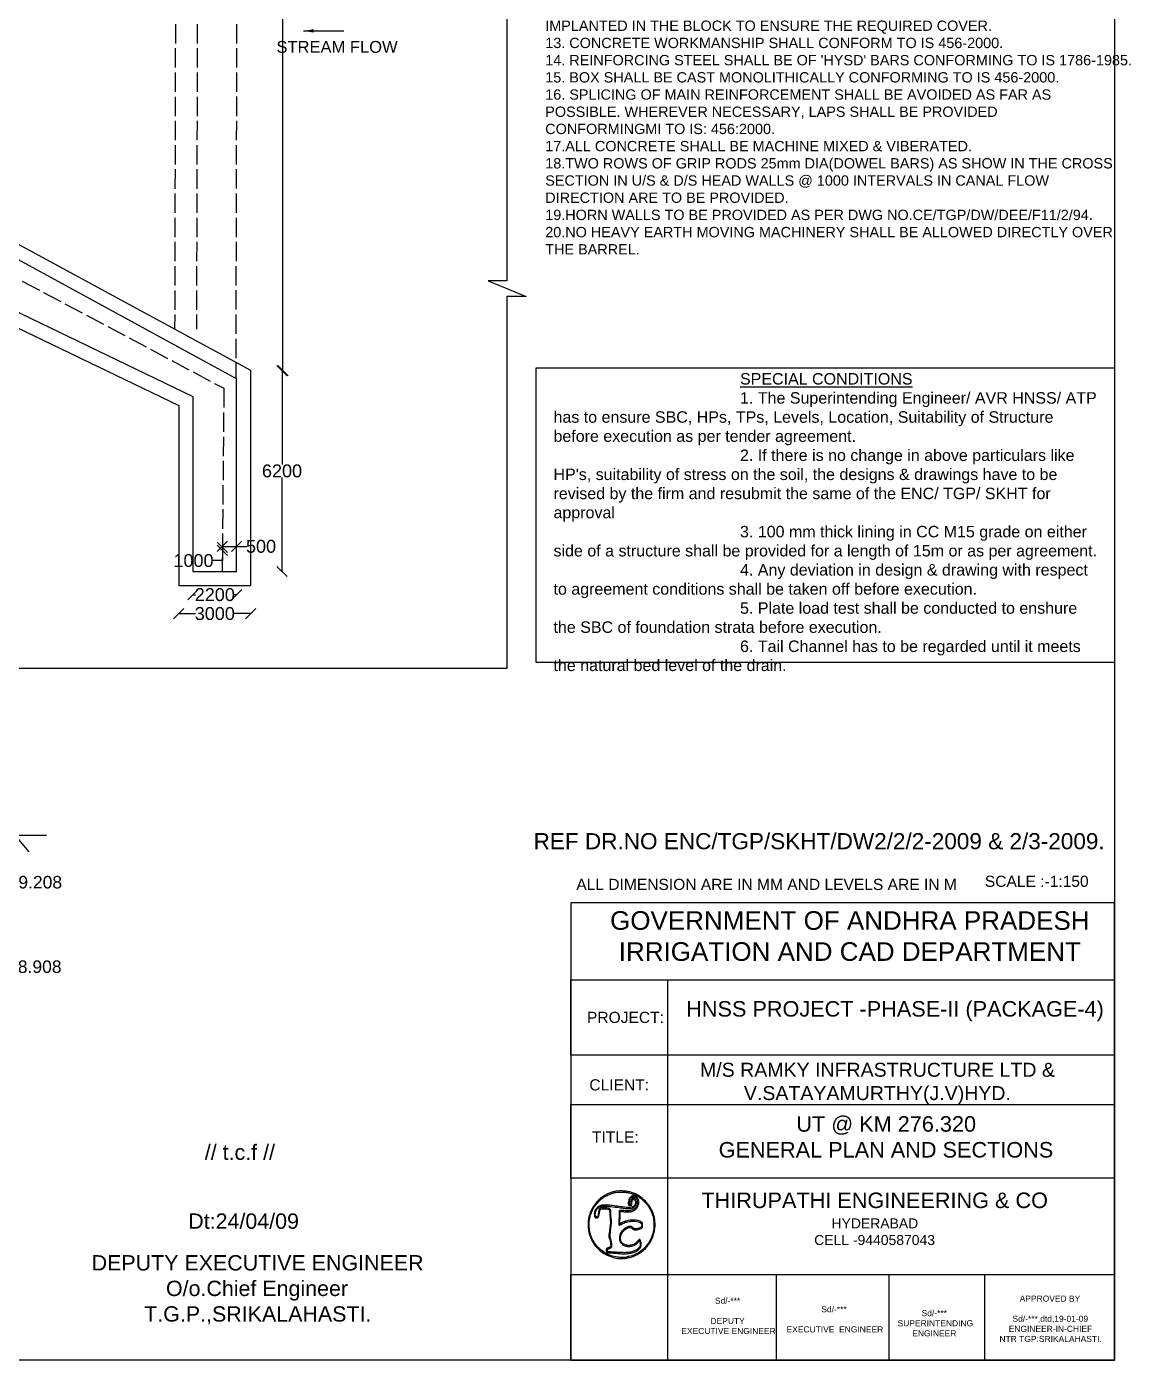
# Model space of a CAD drawing. Header units: millimetres. Extents: x 5124 to 6568637, y 2311 to 91879094.
# Drawn here: x 3873240 to 3883631, y 45928035 to 45940432 of the extents above; entities that cross this region are included whole.
import ezdxf

# ---------------------------------------------------------------- set-up
doc = ezdxf.new("R2010")
doc.units = ezdxf.units.MM
doc.header["$MEASUREMENT"] = 0
doc.linetypes.add('ACAD_ISO02W100', pattern=[15, 12, -3])
for name, color, linetype in [('DIMENSION', 7, 'Continuous'), ('DRAWING', 7, 'Continuous'), ('TEXT', 7, 'Continuous')]:
    doc.layers.add(name, color=color, linetype=linetype)
doc.styles.get("Standard").update_dxf_attribs({"font": 'arial.ttf', "height": 120})
doc.dimstyles.get("Standard").update_dxf_attribs({"dimtxt": 200, "dimasz": 110, "dimexe": 0.18, "dimexo": 0.0625, "dimgap": 0.09, "dimtad": 0, "dimtih": 1, "dimtoh": 1, "dimdec": 0, "dimzin": 0, "dimdsep": 46, "dimtxsty": 'Standard', "dimblk": 'OBLIQUE', "dimcen": 0.09, "dimse1": 1, "dimse2": 1, "dimadec": 0, "dimazin": 0, "dimtfac": 1, "dimtdec": 0, "dimtofl": 0, "dimtmove": 0, "dimatfit": 3, "dimfxl": 1, "dimtolj": 1, "dimtzin": 0, "dimarcsym": 0})

# ---------------------------------------------------------------- blocks, each defined once
blk = doc.blocks.new('_Oblique')
at = {"color": 0, "linetype": 'ByBlock', "lineweight": -2}
blk.add_line((-0.5, -0.5), (0.5, 0.5), dxfattribs=at)
blk = doc.blocks.new('*D229')
at = {"layer": 'Defpoints', "color": 0, "linetype": 'Continuous', "transparency": 16777216}
for p in [(3875550, 45943755), (3875323, 45937235), (3875623, 45937235)]:
    blk.add_point(p, dxfattribs=at)
at = {"layer": 'DIMENSION', "color": 0, "linetype": 'Continuous', "lineweight": -2, "transparency": 16777216}
for p, q in [((3875623, 45943755), (3875623, 45941021)), ((3875623, 45937235), (3875623, 45940898))]:
    blk.add_line(p, q, dxfattribs=at)
at = {"layer": 'DIMENSION', "color": 0, "linetype": 'Continuous', "lineweight": -2, "transparency": 16777216, "xscale": 95, "yscale": 95, "zscale": 95}
for p, rotation in [((3875623, 45943755), 90), ((3875623, 45937235), 270)]:
    blk.add_blockref('_Oblique', p, dxfattribs=dict(at, rotation=rotation))
at = {"layer": 'DIMENSION', "color": 0, "linetype": 'Continuous', "transparency": 16777216, "insert": (3875623, 45940959), "char_height": 120, "attachment_point": 5}
blk.add_mtext('\\A1;22000', dxfattribs=at)
blk = doc.blocks.new('*D230')
at = {"layer": 'Defpoints', "color": 0, "linetype": 'Continuous', "transparency": 16777216}
for p in [(3875323, 45937235), (3875192, 45935368), (3875614, 45935368)]:
    blk.add_point(p, dxfattribs=at)
at = {"layer": 'DIMENSION', "color": 0, "linetype": 'Continuous', "lineweight": -2, "transparency": 16777216}
for p, q in [((3875614, 45937235), (3875614, 45936363)), ((3875614, 45935368), (3875614, 45936241))]:
    blk.add_line(p, q, dxfattribs=at)
at = {"layer": 'DIMENSION', "color": 0, "linetype": 'Continuous', "lineweight": -2, "transparency": 16777216, "xscale": 95, "yscale": 95, "zscale": 95}
for p, rotation in [((3875614, 45937235), 90), ((3875614, 45935368), 270)]:
    blk.add_blockref('_Oblique', p, dxfattribs=dict(at, rotation=rotation))
at = {"layer": 'DIMENSION', "color": 0, "linetype": 'Continuous', "transparency": 16777216, "insert": (3875614, 45936302), "char_height": 120, "attachment_point": 5}
blk.add_mtext('\\A1;6200', dxfattribs=at)
blk = doc.blocks.new('*D231')
at = {"layer": 'Defpoints', "color": 0, "linetype": 'Continuous', "transparency": 16777216}
for p in [(3874786, 45935368), (3875192, 45935368), (3875192, 45935152)]:
    blk.add_point(p, dxfattribs=at)
at = {"layer": 'DIMENSION', "color": 0, "linetype": 'Continuous', "lineweight": -2, "transparency": 16777216}
for p, q in [((3874786, 45935152), (3874809, 45935152)), ((3875192, 45935152), (3875169, 45935152))]:
    blk.add_line(p, q, dxfattribs=at)
at = {"layer": 'DIMENSION', "color": 0, "linetype": 'Continuous', "lineweight": -2, "transparency": 16777216, "xscale": 95, "yscale": 95, "zscale": 95, "rotation": 180}
blk.add_blockref('_Oblique', (3874786, 45935152), dxfattribs=at)
at = {"layer": 'DIMENSION', "color": 0, "linetype": 'Continuous', "lineweight": -2, "transparency": 16777216, "xscale": 95, "yscale": 95, "zscale": 95}
blk.add_blockref('_Oblique', (3875192, 45935152), dxfattribs=at)
at = {"layer": 'DIMENSION', "color": 0, "linetype": 'Continuous', "transparency": 16777216, "insert": (3874989, 45935152), "char_height": 120, "attachment_point": 5}
blk.add_mtext('\\A1;2200', dxfattribs=at)
blk = doc.blocks.new('*D232')
at = {"layer": 'Defpoints', "color": 0, "linetype": 'Continuous', "transparency": 16777216}
for p in [(3874654, 45935237), (3875323, 45935237), (3875323, 45934976)]:
    blk.add_point(p, dxfattribs=at)
at = {"layer": 'DIMENSION', "color": 0, "linetype": 'Continuous', "lineweight": -2, "transparency": 16777216}
for p, q in [((3874654, 45934976), (3874810, 45934976)), ((3875323, 45934976), (3875168, 45934976))]:
    blk.add_line(p, q, dxfattribs=at)
at = {"layer": 'DIMENSION', "color": 0, "linetype": 'Continuous', "lineweight": -2, "transparency": 16777216, "xscale": 95, "yscale": 95, "zscale": 95, "rotation": 180}
blk.add_blockref('_Oblique', (3874654, 45934976), dxfattribs=at)
at = {"layer": 'DIMENSION', "color": 0, "linetype": 'Continuous', "lineweight": -2, "transparency": 16777216, "xscale": 95, "yscale": 95, "zscale": 95}
blk.add_blockref('_Oblique', (3875323, 45934976), dxfattribs=at)
at = {"layer": 'DIMENSION', "color": 0, "linetype": 'Continuous', "transparency": 16777216, "insert": (3874989, 45934976), "char_height": 120, "attachment_point": 5}
blk.add_mtext('\\A1;3000', dxfattribs=at)
blk = doc.blocks.new('*D233')
at = {"layer": 'Defpoints', "color": 0, "linetype": 'Continuous', "transparency": 16777216}
for p in [(3874786, 45935564), (3875060, 45935592), (3875060, 45935564)]:
    blk.add_point(p, dxfattribs=at)
at = {"layer": 'DIMENSION', "color": 0, "linetype": 'Continuous', "lineweight": -2, "transparency": 16777216}
for p, q in [((3875060, 45935592), (3875060, 45935564)), ((3875060, 45935564), (3875060, 45935469)), ((3875060, 45935469), (3874965, 45935469))]:
    blk.add_line(p, q, dxfattribs=at)
at = {"layer": 'DIMENSION', "color": 0, "linetype": 'Continuous', "lineweight": -2, "transparency": 16777216, "xscale": 95, "yscale": 95, "zscale": 95}
for p, rotation in [((3875060, 45935592), 90), ((3875060, 45935564), 270)]:
    blk.add_blockref('_Oblique', p, dxfattribs=dict(at, rotation=rotation))
at = {"layer": 'DIMENSION', "color": 0, "linetype": 'Continuous', "transparency": 16777216, "insert": (3874791, 45935469), "char_height": 120, "attachment_point": 5}
blk.add_mtext('\\A1;1000', dxfattribs=at)
blk = doc.blocks.new('*D234')
at = {"layer": 'Defpoints', "color": 0, "linetype": 'Continuous', "transparency": 16777216}
for p in [(3875060, 45935592), (3875192, 45935601), (3875192, 45935570)]:
    blk.add_point(p, dxfattribs=at)
at = {"layer": 'DIMENSION', "color": 0, "linetype": 'Continuous', "lineweight": -2, "transparency": 16777216}
for p, q in [((3875060, 45935601), (3875192, 45935601)), ((3875192, 45935601), (3875287, 45935601))]:
    blk.add_line(p, q, dxfattribs=at)
at = {"layer": 'DIMENSION', "color": 0, "linetype": 'Continuous', "lineweight": -2, "transparency": 16777216, "xscale": 95, "yscale": 95, "zscale": 95, "rotation": 180}
blk.add_blockref('_Oblique', (3875060, 45935601), dxfattribs=at)
at = {"layer": 'DIMENSION', "color": 0, "linetype": 'Continuous', "lineweight": -2, "transparency": 16777216, "xscale": 95, "yscale": 95, "zscale": 95}
blk.add_blockref('_Oblique', (3875192, 45935601), dxfattribs=at)
at = {"layer": 'DIMENSION', "color": 0, "linetype": 'Continuous', "transparency": 16777216, "insert": (3875419, 45935601), "char_height": 120, "attachment_point": 5}
blk.add_mtext('\\A1;500', dxfattribs=at)

msp = doc.modelspace()

# ---------------------------------------------------------------- linework, layer by layer
for points in [[(3878718.8, 45929606.2, 0.011371), (3878684.4, 45929597.9, 0.02579), (3878659, 45929589.7, 0.027062), (3878635.3, 45929579.2, 0.013799), (3878606.6, 45929563.6, 0.049276), (3878580.8, 45929545, 0.020623), (3878549.8, 45929515.3, 0.020736), (3878520.8, 45929482.4, 0.039557), (3878500.8, 45929453.4, 0.070595), (3878468.9, 45929374.1, 0.067578), (3878459.6, 45929287.8, 0.067285), (3878473.6, 45929201.8, 0.06891), (3878510, 45929123.4, 0.057705), (3878552.7, 45929071.3, 0.054334), (3878607.1, 45929029.1, 0.05355), (3878670, 45928999.1, 0.052844), (3878738.2, 45928983, 0.040381), (3878776.5, 45928981.3, 0.03202), (3878817.8, 45928985.4, 0.031364), (3878859.3, 45928994.9, 0.03411), (3878898, 45929009.3, 0.075635), (3878975.6, 45929059.7, 0.073326), (3879035.6, 45929131.3, 0.073591), (3879072.2, 45929217, 0.077104), (3879081.7, 45929308.2, 0.004861), (3879080.1, 45929333.5, 0.019003), (3879078.5, 45929349.1, 0.02286), (3879075.7, 45929363, 0.009468), (3879070.9, 45929381.6, 0.065489), (3879040.9, 45929451.4, 0.057691), (3878992.7, 45929514.5, 0.058022), (3878931.8, 45929564.5, 0.068022), (3878864, 45929596.1, 0.035725), (3878829.9, 45929604, 0.021943), (3878788.9, 45929608.7, 0.021989), (3878748.9, 45929609.7, 0.048915)], [(3878847.7, 45929589.4, -0.010053), (3878870.1, 45929583, -0.02116), (3878887.1, 45929576.9, -0.022523), (3878902.8, 45929569.7, -0.013074), (3878921.1, 45929559.7, -0.040153), (3878955.3, 45929536, -0.032263), (3878988, 45929505.5, -0.031944), (3879016.9, 45929470.6, -0.036921), (3879039.6, 45929433.9, -0.012801), (3879047.3, 45929418.1, -0.018323), (3879053.2, 45929403.8, -0.011926), (3879057.3, 45929391.8, -0.421559), (3879056, 45929389.5, 0.438354), (3879055.8, 45929389.1, 0.035377), (3879056.4, 45929387.9, 0.030088), (3879057.4, 45929386.4, 0.016409), (3879058.7, 45929384.6, -0.136522), (3879065.5, 45929369.5, -0.015322), (3879069.9, 45929332, -0.019775), (3879071.9, 45929291.8, -0.035566), (3879069.8, 45929258.8, -0.046854), (3879056, 45929199.1, -0.049001), (3879031.5, 45929144, -0.049074), (3878996.7, 45929094.9, -0.047266), (3878952.6, 45929052.7, -0.036649), (3878928.9, 45929036.6, -0.020541), (3878897.9, 45929020.4, -0.020402), (3878866.7, 45929007.2, -0.050634), (3878842.8, 45929000.9, 0.011096), (3878838.3, 45929000.1, 0.006376), (3878833, 45928999, 0.006368), (3878827.7, 45928997.7, 0.010561), (3878823.2, 45928996.4, -0.075797), (3878781.9, 45928990.5, -0.036256), (3878728.4, 45928994.9, -0.035773), (3878673.9, 45929007.3, -0.053967), (3878629.2, 45929026.5, -0.043816), (3878578.7, 45929061.1, -0.050353), (3878537.4, 45929102.5, -0.04992), (3878505, 45929151.7, -0.041857), (3878480.8, 45929209.3, -0.041799), (3878473.7, 45929239.5, -0.022952), (3878469.8, 45929277.4, -0.022835), (3878469.4, 45929316, -0.036198), (3878472.9, 45929348.9, -0.027029), (3878479.8, 45929377.7, -0.021589), (3878490.1, 45929407.8, -0.021847), (3878502.9, 45929436.5, -0.030803), (3878516.8, 45929460.7, -0.030973), (3878533.8, 45929483.3, -0.014365), (3878558.6, 45929510.5, -0.013732), (3878583.9, 45929535.4, -0.048124), (3878602.1, 45929549.3, -0.015617), (3878616.6, 45929557.7, -0.006514), (3878636.6, 45929568.2, -0.006284), (3878656.5, 45929578, -0.02113), (3878669.8, 45929583.6, -0.047647), (3878709.8, 45929594.4, -0.034153), (3878755.9, 45929599.1, -0.033468), (3878803.4, 45929597.5, -0.039389)], [(3878865.6, 45929561.3, 0.079905), (3878857.4, 45929556.2, 0.042826), (3878849.1, 45929547.7, 0.042991), (3878842.5, 45929538, 0.097401), (3878839.8, 45929529.7, -0.017144), (3878839, 45929525, -0.007361), (3878837.7, 45929518.8, -0.007273), (3878836.1, 45929512.2, -0.009527), (3878834.4, 45929506.3, 0.057314), (3878832.3, 45929494.6, 0.105744), (3878833.8, 45929485.1, 0.129803), (3878838.6, 45929478.3, 0.112787), (3878846.5, 45929474.3, 0.089359), (3878855.8, 45929473.6, 0.205539), (3878861.7, 45929477, 0.119945), (3878865.4, 45929485.4, 0.023277), (3878867.5, 45929502, -0.017196), (3878869.4, 45929518.9, -0.101894), (3878872.5, 45929527.3, -0.209902), (3878877.4, 45929530.7, -0.109281), (3878885.1, 45929530.5, -0.199104), (3878894.7, 45929523.3, -0.104543), (3878899.7, 45929509, -0.087788), (3878898.7, 45929491.5, -0.092435), (3878891.8, 45929475.7, -0.140361), (3878875.8, 45929462.3, -0.085225), (3878851.7, 45929456.3, -0.045138), (3878813.9, 45929456.8, -0.010085), (3878749.8, 45929464.9, 0.001129), (3878687.6, 45929473.8, 0.010475), (3878660.6, 45929477, 0.019654), (3878640.2, 45929478.2, 0.009807), (3878614.3, 45929478.2, 0.021045), (3878587, 45929476.5, 0.064199), (3878568.9, 45929472.3, 0.07759), (3878554.5, 45929464.1, 0.04157), (3878539.5, 45929450.1, 0.033858), (3878529.2, 45929437, 0.055821), (3878522.6, 45929424.6, 0.056084), (3878519, 45929411, 0.03454), (3878517.6, 45929394.6, 0.036481), (3878518.6, 45929378, 0.103396), (3878522.4, 45929367.2, 0.148662), (3878529.2, 45929361, 0.109578), (3878539.2, 45929358.8, 0.120124), (3878549.1, 45929361.2, 0.145), (3878555.9, 45929367.8, 0.076305), (3878560.8, 45929380.6, 0.015923), (3878565.2, 45929404.4, -0.009484), (3878567.2, 45929416.3, -0.012925), (3878569.5, 45929426.8, -0.009784), (3878571.7, 45929435.5, -0.12767), (3878573.4, 45929438.3, -0.187867), (3878579.9, 45929441.2, -0.006627), (3878607.6, 45929442, -0.01166), (3878634.6, 45929441.8, -0.060862), (3878649.2, 45929439.6, -0.161099), (3878655.3, 45929435.5, -0.110854), (3878658.8, 45929427.9, -0.037878), (3878660.9, 45929413, -0.003666), (3878663.1, 45929376.7, 0.004284), (3878663.8, 45929363.5, 0.004704), (3878664.8, 45929350.7, 0.004401), (3878665.9, 45929339.7, 0.023561), (3878666.8, 45929333.8, -0.066487), (3878667.5, 45929323.3, -0.007257), (3878665.5, 45929299.1, -0.006419), (3878661.7, 45929263.9, -0.001903), (3878654.9, 45929210.3, 0.0101), (3878653.2, 45929194.4, 0.046767), (3878653.2, 45929185.1, 0.054451), (3878655, 45929176.7, 0.016832), (3878659.4, 45929164.6, -0.025497), (3878662.8, 45929154.7, -0.017703), (3878665.7, 45929143.2, -0.016989), (3878667.9, 45929130.9, -0.017395), (3878669.2, 45929118.6), (3878671.2, 45929092.2), (3878658.6, 45929085.1, -0.015536), (3878653.4, 45929082.4, -0.017122), (3878648.3, 45929080.2, -0.016739), (3878643.8, 45929078.5, -0.078777), (3878641, 45929078.1, 0.131176), (3878634.5, 45929076.3, 0.136592), (3878629.8, 45929071.6, 0.106124), (3878627.5, 45929064, 0.058162), (3878627.8, 45929054.2, 0.016688), (3878628.8, 45929048.7, 0.019181), (3878630.1, 45929043.6, 0.018627), (3878631.6, 45929039.4, 0.096084), (3878632.9, 45929037.3, 0.155202), (3878635.2, 45929036, 0.015688), (3878641.4, 45929034.9, 0.01847), (3878649.2, 45929034.1, 0.013691), (3878657.8, 45929033.7, -0.011921), (3878686.9, 45929032.7, -0.00413), (3878728.8, 45929029.8, -0.001098), (3878773.3, 45929026.2, -0.118504), (3878779, 45929024.3, 0.16291), (3878785.4, 45929022.8, 0.003581), (3878817.9, 45929026.1, 0.008625), (3878849.1, 45929030, 0.028406), (3878869.5, 45929034, 0.032579), (3878888.7, 45929040.4, 0.025466), (3878908.6, 45929049.7, 0.026004), (3878926.2, 45929060.2, 0.061344), (3878937.7, 45929070.2, 0.068447), (3878947.8, 45929085, 0.076262), (3878953.1, 45929101.5, 0.067476), (3878953.5, 45929120.5, 0.040065), (3878949.2, 45929142.7, 0.044341), (3878945.2, 45929153.3, 0.167899), (3878940.2, 45929158.3, 0.248042), (3878934.6, 45929158.1, 0.093969), (3878928.4, 45929152.9, -0.014529), (3878908.8, 45929130, -0.059632), (3878895, 45929118, -0.07471), (3878880.4, 45929111, -0.031322), (3878859.1, 45929105.9, -0.011719), (3878845.5, 45929103.9, -0.030157), (3878835.6, 45929103.3, -0.035481), (3878826.7, 45929103.9, -0.022756), (3878816.5, 45929105.7, -0.041651), (3878800.7, 45929110.8, -0.044873), (3878786.3, 45929118.4, -0.048687), (3878774.7, 45929127.6, -0.078972), (3878767.2, 45929137.6, -0.088886), (3878762.6, 45929152.1, -0.038681), (3878761.5, 45929172.2, -0.038538), (3878763.5, 45929192.9, -0.068656), (3878768.8, 45929209.1, -0.047822), (3878778.3, 45929224.8, -0.035478), (3878791.6, 45929240.1, -0.035754), (3878806.7, 45929253.3, -0.052131), (3878821.9, 45929262.4, -0.030465), (3878838, 45929268.7, -0.089851), (3878849.7, 45929270.3, -0.11423), (3878859.6, 45929267.6, -0.067663), (3878869.5, 45929260.3, 0.096235), (3878882.1, 45929252.1, 0.073317), (3878898.1, 45929248.1, 0.064558), (3878916.5, 45929248.8, 0.048869), (3878936, 45929254, 0.015923), (3878954, 45929261.5, 0.109612), (3878961.7, 45929267.2, 0.141247), (3878965.2, 45929274.9, 0.03256), (3878966.4, 45929289.4, 0.013265), (3878966.4, 45929300.7, 0.061516), (3878965.3, 45929307.1, 0.091027), (3878963, 45929311.8, 0.050414), (3878958.7, 45929316.5, 0.128873), (3878924.3, 45929334, 0.05989), (3878874.1, 45929338.7, 0.055893), (3878819.3, 45929331.1, 0.065288), (3878770.5, 45929311.7, -0.008116), (3878764.6, 45929308.5, -0.012981), (3878759.4, 45929306, -0.006773), (3878755.1, 45929304.1, -0.304845), (3878754.2, 45929304.3, -0.211798), (3878753.8, 45929305.4, -0.000838), (3878754.5, 45929318.3, -0.003985), (3878755.4, 45929333.1, -0.002472), (3878756.6, 45929350.4, 0.004385), (3878757.9, 45929368.6, 0.005065), (3878758.8, 45929385.9, 0.004554), (3878759.3, 45929400.5, 0.029433), (3878759, 45929407.9), (3878757.8, 45929420.5), (3878772.5, 45929418.2, 0.022308), (3878780.6, 45929417.3, 0.005402), (3878794, 45929416.6, 0.005531), (3878809.4, 45929416.1, 0.005473), (3878824.8, 45929416, 0.006594), (3878846.7, 45929416.3, 0.031106), (3878859.2, 45929417.4, 0.045299), (3878869.1, 45929419.9, 0.025886), (3878880.6, 45929424.5, 0.074598), (3878901.9, 45929438.7, 0.070434), (3878918.7, 45929458.7, 0.07263), (3878928.8, 45929482.1, 0.089071), (3878930.9, 45929505.7, 0.01957), (3878928.7, 45929522.7, 0.056074), (3878925.4, 45929534.2, 0.065261), (3878919.9, 45929543.6, 0.034277), (3878911, 45929553.8, 0.027009), (3878904.8, 45929559.3, 0.068734), (3878899.6, 45929562.4, 0.07176), (3878894, 45929563.8, 0.031521), (3878886.2, 45929564.2, 0.016443), (3878880.4, 45929563.9, 0.015199), (3878874.4, 45929563.3, 0.015395), (3878869.1, 45929562.3, 0.04795)], [(3878900.4, 45929550.5, -0.056619), (3878909.6, 45929541.2, -0.070112), (3878915.6, 45929530.6, -0.063176), (3878919, 45929517.9, -0.036102), (3878919.9, 45929502.1, -0.026103), (3878918.8, 45929485.9, -0.05922), (3878915.9, 45929474, -0.061276), (3878910.3, 45929463.3, -0.029698), (3878900.9, 45929451.1, -0.094532), (3878882.5, 45929436.8, -0.069609), (3878858, 45929428.2, -0.05177), (3878825.6, 45929425.2, -0.023109), (3878782.7, 45929427.7, 0.014899), (3878761.3, 45929429.2, 0.124815), (3878751.9, 45929427.3, 0.252886), (3878747.9, 45929421.7, 0.073732), (3878748.2, 45929410.9, -0.042717), (3878748.8, 45929403.4, -0.005288), (3878748.5, 45929387.2, -0.006212), (3878747.8, 45929367.9, -0.005103), (3878746.6, 45929347.2, 0.004606), (3878745.3, 45929325, 0.010714), (3878744.8, 45929308.3, 0.007341), (3878744.8, 45929295.6, 0.193504), (3878746.1, 45929292.6, 0.272952), (3878748.9, 45929291.9, 0.017404), (3878757.2, 45929294.6, 0.018882), (3878768.4, 45929299.1, 0.007944), (3878783, 45929306, -0.00991), (3878802.7, 45929315.3, -0.029968), (3878816.7, 45929320.5, -0.03192), (3878830.6, 45929323.8, -0.012489), (3878850.2, 45929326.7, -0.031624), (3878883.4, 45929328.6, -0.042774), (3878913.4, 45929325.8, -0.049658), (3878937.9, 45929318.9, -0.102801), (3878954.4, 45929308, -0.146745), (3878957.6, 45929302.1, -0.055372), (3878958.5, 45929292.5, -0.054274), (3878957.2, 45929282.6, -0.094139), (3878953.8, 45929275, -0.119575), (3878946.6, 45929268.6, -0.039208), (3878933.4, 45929262.9, -0.03788), (3878917.8, 45929258.9, -0.043914), (3878902.6, 45929257.6, -0.027336), (3878893.7, 45929258.1, -0.068469), (3878887.4, 45929259.7, -0.065144), (3878881.6, 45929262.9, -0.022939), (3878874.2, 45929269, 0.07041), (3878861.7, 45929277.5, 0.111511), (3878849.1, 45929280.4, 0.08847), (3878834.5, 45929278, 0.032101), (3878815.1, 45929269.6, 0.049567), (3878798.5, 45929259, 0.035227), (3878782.3, 45929244.1, 0.034846), (3878768, 45929226.9, 0.044392), (3878757.6, 45929209.1, 0.072348), (3878753.6, 45929196.1, 0.020236), (3878751.2, 45929174.9, 0.012952), (3878750.2, 45929153.6, 0.265664), (3878753.1, 45929148.2, -0.115377), (3878754.3, 45929147, -0.049412), (3878755.4, 45929144.9, -0.04534), (3878756.1, 45929142.4, -0.044785), (3878756.3, 45929139.8, 0.179828), (3878759.6, 45929130.9, 0.032309), (3878772.1, 45929118.1, 0.035345), (3878787.4, 45929106.4, 0.067561), (3878801.2, 45929099.6, 0.028537), (3878817.3, 45929095.3, 0.039847), (3878832, 45929093.4, 0.038236), (3878847.3, 45929093.9, 0.023572), (3878865.2, 45929096.7, 0.033201), (3878883.5, 45929101.7, 0.052304), (3878898.2, 45929108.7, 0.054197), (3878910.9, 45929118.3, 0.038969), (3878922.8, 45929131.5, -0.007998), (3878927.3, 45929137.2, -0.011914), (3878931.5, 45929142, -0.007046), (3878935.1, 45929145.9, -0.189724), (3878936.3, 45929146.5, -0.31512), (3878937.3, 45929145.9, -0.012989), (3878939, 45929141.8, -0.018519), (3878940.7, 45929136.5, -0.0116), (3878942.4, 45929130.2, -0.076654), (3878944.3, 45929106.5, -0.116551), (3878938.2, 45929086.9, -0.101292), (3878923.1, 45929070.3, -0.047771), (3878898.1, 45929055.4, -0.047916), (3878865.6, 45929043.7, -0.038807), (3878829.2, 45929037.4, -0.030246), (3878784.3, 45929035.8, -0.013533), (3878725.3, 45929039, 0.003397), (3878706.3, 45929040.4, 0.003258), (3878687, 45929041.5, 0.003226), (3878670, 45929042.3, 0.011736), (3878659.2, 45929042.5), (3878638.8, 45929042.4), (3878638.8, 45929052.1), (3878638.8, 45929059.6), (3878638.8, 45929064.2, -0.255878), (3878639.4, 45929065.4, -0.021331), (3878642.5, 45929067.2, -0.024284), (3878646.7, 45929069.1, -0.016153), (3878651.6, 45929070.9, 0.029102), (3878657.1, 45929073.1, 0.019825), (3878663.1, 45929076.2, 0.020023), (3878668.6, 45929079.7, 0.037497), (3878672.8, 45929083, 0.047773), (3878677.5, 45929088.4, 0.109676), (3878679.7, 45929093.3, 0.059805), (3878680.3, 45929100.4, 0.007063), (3878679.3, 45929116.3, 0.017193), (3878678.2, 45929127.4, 0.01193), (3878676.1, 45929140, 0.012048), (3878673.5, 45929151.9, 0.024163), (3878670.8, 45929161.2, -0.021994), (3878667.3, 45929172.8, -0.038871), (3878665.7, 45929182.7, -0.030789), (3878665.3, 45929194.2, -0.009072), (3878666.2, 45929211.8, -0.001709), (3878667.2, 45929224.4, -0.001884), (3878668.2, 45929236.6, -0.001751), (3878669.1, 45929247.1, -0.009616), (3878669.7, 45929252.7, 0.002783), (3878674.8, 45929293.7, 0.015642), (3878676.7, 45929315.8, 0.027419), (3878676.8, 45929331.8, 0.025052), (3878675, 45929348.2, -0.013359), (3878673.7, 45929359.1, -0.007032), (3878672.5, 45929372.6, -0.006991), (3878671.7, 45929386.5, -0.010691), (3878671.4, 45929398.6, 0.009817), (3878670.9, 45929420.5, 0.054013), (3878669.2, 45929432.1, 0.099692), (3878665.5, 45929439.6, 0.084336), (3878659, 45929445.6, 0.111049), (3878647.4, 45929450, 0.01671), (3878622.5, 45929452.6, 0.019303), (3878597, 45929453.4, 0.061247), (3878580, 45929451.2, 0.116126), (3878570.3, 45929446.1, 0.097571), (3878563.2, 45929436.9, 0.067516), (3878558.2, 45929422.7, 0.026486), (3878555.2, 45929402.1, -0.029178), (3878552.5, 45929384.2, -0.08956), (3878547.8, 45929372.8, -0.186289), (3878541.6, 45929368.3, -0.209405), (3878534.4, 45929369.3, -0.132851), (3878528.9, 45929375.2, -0.091992), (3878526.1, 45929384, -0.064225), (3878526.3, 45929396, -0.027894), (3878529.4, 45929411.7, -0.043994), (3878534.7, 45929426.8, -0.055217), (3878542.3, 45929439.5, -0.053692), (3878552.6, 45929450.5, -0.038475), (3878566.3, 45929460.5, -0.115688), (3878587.8, 45929467.8, -0.031518), (3878624, 45929468.9, -0.022483), (3878675.5, 45929465, -0.007666), (3878749.8, 45929454.7, 0.006179), (3878772.5, 45929451.5, 0.0054), (3878796.4, 45929448.7, 0.005436), (3878818.1, 45929446.7, 0.016056), (3878833, 45929445.9, 0.009603), (3878849.7, 45929445.9, 0.036421), (3878860.1, 45929446.8, 0.048057), (3878868.7, 45929449.1, 0.026799), (3878878.7, 45929453.4, 0.051449), (3878892.6, 45929462.3, 0.079901), (3878902.3, 45929472.8, 0.083725), (3878907.8, 45929485.4, 0.062275), (3878909.7, 45929500.5, 0.027547), (3878909.3, 45929508.1, 0.025908), (3878908, 45929515.7, 0.027051), (3878906.1, 45929522.8, 0.042534), (3878903.6, 45929528.6, 0.029286), (3878899.7, 45929535, 0.113768), (3878896.2, 45929538.1, 0.10469), (3878891.6, 45929539.6, 0.022841), (3878883.2, 45929539.9, 0.022154), (3878874.8, 45929539.6, 0.107946), (3878870.3, 45929538.1, 0.118554), (3878866.9, 45929535, 0.029201), (3878863.2, 45929528.5, 0.04357), (3878861, 45929522.8, 0.022936), (3878859.1, 45929515.5, 0.022268), (3878857.9, 45929507.5, 0.027017), (3878857.5, 45929500, -0.013965), (3878857.3, 45929491.8, -0.050225), (3878856.5, 45929486.7, -0.097184), (3878855.1, 45929483.8, -0.23583), (3878853, 45929482.8, -0.162421), (3878847.3, 45929484.7, -0.180712), (3878844.2, 45929489.6, -0.084641), (3878843.8, 45929498.6, -0.019045), (3878846.3, 45929513.9, -0.042593), (3878851.7, 45929532.2, -0.090406), (3878859.5, 45929544.8, -0.113659), (3878869.9, 45929552.1, -0.096515), (3878883, 45929554.6, -0.029399), (3878888.1, 45929554.3, -0.028215), (3878893.2, 45929553.4, -0.029397), (3878897.6, 45929552.1, -0.08398)]]:
    msp.add_lwpolyline(points, format="xyb", close=True)
at = {"layer": 'DRAWING', "linetype": 'Continuous'}
msp.add_lwpolyline([(3845063.1, 45954856.8), (3883354.8, 45954856.8), (3883354.8, 45928035), (3845063.1, 45928035)], close=True, dxfattribs=at)
for points in [[(3846349.7, 45940456.1), (3846349.7, 45940730.6), (3846474.9, 45940730.6), (3846527, 45940730.6), (3846210.7, 45940820.8), (3846367.1, 45940820.8), (3846367.1, 45947112), (3858743.6, 45947112), (3858743.6, 45947540.5), (3859103.2, 45946743.2), (3859103.2, 45947137.4), (3863191.7, 45947137.4), (3866305.8, 45947137.4), (3866571.2, 45946821.5), (3866571.2, 45947341.8), (3866703.2, 45947059.8), (3877705.7, 45947059.8), (3877705.7, 45938071), (3877530.9, 45938071), (3877882.7, 45937923.8), (3877705.7, 45937923.8), (3877705.7, 45934466.6), (3846371.5, 45934466.6), (3846349.7, 45940456.1)], [(3871076.3, 45938700.8), (3871076.3, 45937800), (3872805.5, 45937800), (3874654.3, 45936910.3), (3874654.3, 45935236.8), (3875323.3, 45935236.8), (3875323.3, 45937235.4), (3872144.6, 45938959.3)], [(3871208, 45938700.8), (3871208, 45937931.7), (3872835.5, 45937931.7), (3874785.9, 45936993), (3874785.9, 45935368.4), (3875191.7, 45935368.4), (3875191.7, 45937157.1), (3872144.6, 45938817.9)]]:
    msp.add_lwpolyline(points, dxfattribs=at)
at = {"layer": 'DRAWING', "linetype": 'ACAD_ISO02W100', "ltscale": 15}
for points in [[(3875191.7, 45940456.6), (3875183.5, 45937161.5)], [(3874622.7, 45940456.1), (3874615.7, 45937619.2)], [(3874826, 45940456.1), (3874818.9, 45937619.2)], [(3872006.8, 45938700.8), (3875073.5, 45937070.6), (3875057.5, 45935368.4)]]:
    msp.add_lwpolyline(points, dxfattribs=at)
at = {"layer": 'DRAWING'}
for points in [[(3871142.9, 45932916.6), (3871752.9, 45932916.6), (3871752.9, 45931207.4), (3872170.3, 45931207.4), (3872170.3, 45931324.2), (3872269.7, 45931141), (3872269.7, 45931214.2), (3872859.4, 45931214.2), (3872859.4, 45932916.6), (3873424.2, 45932916.6)], [(3873131.4, 45932916.6), (3873260.8, 45932761.4)]]:
    msp.add_lwpolyline(points, dxfattribs=at)
at = {"layer": 'TEXT', "linetype": 'Continuous'}
msp.add_lwpolyline([(3877975.7, 45937260), (3883354.8, 45937260), (3883354.8, 45934521), (3877975.7, 45934521)], close=True, dxfattribs=at)
at = {"layer": 'TEXT'}
for points in [[(3883354.8, 45932287.8), (3878298.5, 45932287.8), (3878298.5, 45928035), (3883354.8, 45928035)], [(3878298.5, 45931571.3), (3883354.8, 45931571.3), (3883354.8, 45930870.3), (3878298.5, 45930870.3)], [(3878298.5, 45930412.5), (3883354.8, 45930412.5), (3883354.8, 45929728.3), (3878298.5, 45929728.3)], [(3878298.5, 45928833), (3883354.8, 45928833), (3883354.8, 45928035), (3878298.5, 45928035)]]:
    msp.add_lwpolyline(points, close=True, dxfattribs=at)
for points in [[(3879196.4, 45931571.3), (3879196.4, 45928035)], [(3880206.7, 45928833), (3880206.7, 45928035)], [(3881255.8, 45928833), (3881255.8, 45928035)], [(3882146.5, 45928833), (3882146.5, 45928035)]]:
    msp.add_lwpolyline(points, dxfattribs=at)

# ---------------------------------------------------------------- texts
at = {"layer": 'DIMENSION', "char_height": 116.37, "width": 938.007, "attachment_point": 1}
for s, insert in [('+449.208', (3872886.9, 45932537.7)), ('+448.908', (3872882, 45931752.2))]:
    msp.add_mtext(s, dxfattribs=dict(at, insert=insert))
at = {"layer": 'DRAWING', "insert": (3878061.3, 45945923.6), "char_height": 95.8917, "width": 5268.968, "attachment_point": 1}
msp.add_mtext("\\A1;NOTES \\P1. ALL DIMENSION ARE IN MILLIMETRES AND LEVELS ARE IN METERS. \\P2. FIGURED DIMENSIONS SHALL BE CONSIDERED INSTEAD OF SCALED DIMENSIONS.  \\P3. 12 THICK EXPANSION JOINTS WITH 300 WIDE P.V.C. WATER STOPPER TILED WITH MASTIC FILLER SHALL BE PROVIDED AT THE JUNCTION OF BOX WITH WING WALLS AS SHOWIrn THE DRAWING. \\P4, 100 THICK CANAL SHALL BE LINED IN CC.MW GRADE WITH 40 MM MAXIMUM SIZE AGGREGATE FOR A LENGTH OF 15 M ON EITHER SIDE OF THE STRUCTURE AS PER AGREEMENT THE MINIMUM QUANTITY OF CEMENT 250KG/CUM. SHALL BE USED IN LINING CONCRETE. \\P5. BACKFILLING SHALL BE DONE SIMULTANEOUSLY WITH RISING OF THE WALLS WITH SOIL OF VALUE NOT LESS THAN 28 \\P6. WEEP HOLES OP SIZE 100MM DIA WITH INVERTED FILTERS ON THE REAR SIDE SHALL BE PROVIDED AT 1000 C/C BOTH WAYS STAGGERED IN WINGS AND RETURN WALLS. \\P7.300 THICK ROUGH STONE DRY PACKING FOR SIDE RIVETMENT SHALL BE PROVIDED FOR APPROACH AND AIL CHANNEL FOR A LENGTH OF 10 & 12 M.THE WEIGHT OF STONE. SHALL NOT BS 40 KG.\\P8. 300 THICK ROUGH STONE DRY PACKING FOR BED PITCHING SHALL BE PROVIDED FOR APPROACH AND TAIL CHANNEL FOR A LENGTH 5M SHOWN IN THE DRAWING THE WEIGHT OF STONE SHALL NOT BE LESS THAN 40 KG \\P9.THE BED OF THE TAIL CHANNELS SHALL BE REGRADED  TILL IT MEETS THE NATURAL GROUND LEVEL. THE SAME IS THE RESPONSIBILITY OF THE AGENCY AND PROJECT AUTHORITY SHALL SATISFY. \\P10. IF STRATA MET WITH AT FOUNDATION LEVEL DURING EXECUTION IS DIFFERENT FROM WHAT IS CONSIDERED IN THE DESIGN AND IS NOT CAPABLE OF TAKING THE DESIGNED STRESSES(SHOWN IN THE STRESS TABLE) UNDER SATURATED CONDEMNS, THE FIELD OFFICERS IN CHARGE OF EXECUTION SHALL REPORT THE ACTUAL STRATA FOR REVIEW AND REDESIGN NECESSARY AND REFERRED TO THE ENC/TGP/SKHT. \\P11. CLEAR COVER SHALL BE 40MM UNLESS OTHERWISE SPECIFIED IN THE DRAWING. \\P12. PERCAST MORTAR BLOCKS OF THE SAME STRENGTH AS CONCRETE SHALL BE USED UNDER. THE RENFORCEMENT DULY SECURED TO IT BY WIRE IMPLANTED IN THE BLOCK TO ENSURE THE REQUIRED COVER. \\P13. CONCRETE WORKMANSHIP SHALL CONFORM TO IS 456-2000. \\P14. REINFORCING STEEL SHALL BE OF 'HYSD' BARS CONFORMING TO IS 1786-1985. \\P15. BOX SHALL BE CAST MONOLITHICALLY CONFORMING TO IS 456-2000. \\P16. SPLICING OF MAIN REINFORCEMENT SHALL BE AVOIDED AS FAR AS POSSIBLE. WHEREVER NECESSARY, LAPS SHALL BE PROVIDED CONFORMINGMI TO IS: 456:2000.\\P17.ALL CONCRETE SHALL BE MACHINE MIXED & VIBERATED.\\P18.TWO ROWS OF GRIP RODS 25mm DIA(DOWEL BARS) AS SHOW IN THE CROSS SECTION IN U/S & D/S HEAD WALLS @ 1000 INTERVALS IN CANAL FLOW DIRECTION ARE TO BE PROVIDED.\\P19.HORN WALLS TO BE PROVIDED AS PER DWG NO.CE/TGP/DW/DEE/F11/2/94.\\P20.NO HEAVY EARTH MOVING MACHINERY SHALL BE ALLOWED DIRECTLY OVER THE BARREL.", dxfattribs=at)
at = {"layer": 'TEXT'}
for s, height, p in [('STREAM FLOW', 110, (3875562.2, 45940189.1)), ('SCALE :-1:150', 103.58, (3882148.2, 45932436.1)), ('ALL DIMENSION ARE IN MM AND LEVELS ARE IN M', 103.58, (3878350.1, 45932407.3)), ('// t.c.f //', 142.497, (3874896, 45929898.1)), ('Dt:24/04/09', 142.497, (3874742.3, 45929257.8))]:
    msp.add_text(s, height=height, dxfattribs=at).set_placement(p)
at = {"layer": 'TEXT', "attachment_point": 1}
for s, insert, char_height, width in [("\\pi1734;{\\LSPECIAL CONDITIONS  \\P\\pi0;}1. The Superintending Engineer/ AVR HNSS/ ATP has to ensure SBC, HPs, TPs, Levels, Location, Suitability of Structure before execution as per tender agreement. \\P2. If there is no change in above particulars like HP's, suitability of stress on the soil, the designs & drawings have to be revised by the firm and resubmit the same of the ENC/ TGP/ SKHT for approval \\P3. 100 mm thick lining in CC M15 grade on either side of a structure shall be provided for a length of 15m or as per agreement.\\P4. Any deviation in design & drawing with respect to agreement conditions shall be taken off before execution.\\P5. Plate load test shall be conducted to enshure the SBC of foundation strata before execution. \\P6. Tail Channel has to be regarded until it meets the natural bed level of the drain. ", (3878138.1, 45937212.1), 106.5216, 5057.643), ('REF DR.NO ENC/TGP/SKHT/DW2/2/2-2009 & 2/3-2009.', (3877952.9, 45932935.7), 150, 8015.336), ('PROJECT:', (3878449.4, 45931274.5), 103.58, 966.436), ('\\pi7.3912;M/S RAMKY INFRASTRUCTURE LTD &\\P\\pi415.58;V.SATAYAMURTHY(J.V)HYD.', (3879492.6, 45930800.8), 130.031, 3297.392), ('CLIENT:', (3878471.4, 45930647.6), 103.58, 966.436), ('\\pi1415;UT @ KM 276.320\\P\\pi692.68;GENERAL PLAN AND SECTIONS  ', (3878980.7, 45930304.6), 144.174, 4475.571), ('TITLE:', (3878495.2, 45930162.1), 103.58, 561.673), ('\\pi633.23;THIRUPATHI ENGINEERING & CO\\P\\pi1843.4;{\\H0.64302x;HYDERABAD\\P\\pi1682.3;CELL -9440587043}', (3878879.5, 45929594.5), 144.174, 4475.571), ('\\pi551.98;DEPUTY EXECUTIVE ENGINEER\\P\\pi1243;O/o.Chief Engineer\\P\\pi1040.7;T.G.P.,SRIKALAHASTI.', (3873292.1, 45929012.6), 142.497, 4172.21), ('\\pi445.63;Sd/-***\\P\\pi560.36;\\P\\pi404.41;DEPUTY \\P\\pi111.33; EXECUTIVE ENGINEER', (3879193.1, 45928616.9), 56.222, 1120.717), ('\\pi279.13;APPROVED BY\\P\\pi560.36;\\P\\pi212.36;Sd/-***,dtd,19-01-09 \\P\\pi176.91;ENGINEER-IN-CHIEF\\P\\pi91.062;NTR TGP:SRIKALAHASTI.', (3882193.1, 45928637), 56.222, 1120.717), ('\\pi650.83;Sd/-***\\P\\pi754.64; \\P\\pi305.62; EXECUTIVE  ENGINEER', (3879977.3, 45928538), 56.222, 1531.111), ('\\pi245.3;Sd/-***\\P\\pi0.28111; SUPERINTENDING  \\P\\pi158.52;ENGINEER', (3881314.9, 45928501.8), 56.222, 720.059)]:
    msp.add_mtext(s, dxfattribs=dict(at, insert=insert, char_height=char_height, width=width))
at = {"layer": 'TEXT', "color": 7, "width": 4934.011, "attachment_point": 5}
for s, insert, char_height in [('GOVERNMENT OF ANDHRA PRADESH\\PIRRIGATION AND CAD DEPARTMENT', (3880893, 45931977.9), 173.009), ('HNSS PROJECT -PHASE-II (PACKAGE-4)', (3881313.4, 45931280.4), 144.174)]:
    msp.add_mtext(s, dxfattribs=dict(at, insert=insert, char_height=char_height))

# ---------------------------------------------------------------- dimensions: what is measured, and where the dimension line sits
at = {"layer": 'DIMENSION', "linetype": 'Continuous'}
dim = msp.add_linear_dim(base=(3875623, 45937235.4), p1=(3875550.3, 45943754.9), p2=(3875323.3, 45937235.4), angle=90, text='22000', dimstyle='Standard', override={"dimasz": 95, "dimarcsym": 1}, dxfattribs=at)
dim.commit()
dim.dimension.update_dxf_attribs({"geometry": '*D229', "text_midpoint": (3875623, 45940959.2), "dimtype": 160})
for base, p1, p2, text, picture, middle in [((3875614.1, 45935368.4), (3875323.3, 45937235.4), (3875191.7, 45935368.4), '6200', '*D230', (3875614.1, 45936301.9)), ((3875059.6, 45935563.7), (3875059.6, 45935592.1), (3874785.9, 45935563.7), '1000', '*D233', (3874791.2, 45935468.7))]:
    dim = msp.add_linear_dim(base=base, p1=p1, p2=p2, angle=90, text=text, dimstyle='Standard', override={"dimasz": 95, "dimarcsym": 1}, dxfattribs=at)
    dim.commit()
    dim.dimension.update_dxf_attribs({"geometry": picture, "text_midpoint": middle})
for base, p1, p2, text, picture, middle in [((3875191.7, 45935600.8), (3875059.6, 45935592.1), (3875191.7, 45935569.8), '500', '*D234', (3875419.1, 45935600.8)), ((3875191.7, 45935152.4), (3874785.9, 45935368.4), (3875191.7, 45935368.4), '2200', '*D231', (3874988.8, 45935152.4)), ((3875323.3, 45934976), (3874654.3, 45935236.8), (3875323.3, 45935236.8), '3000', '*D232', (3874988.8, 45934976))]:
    dim = msp.add_linear_dim(base=base, p1=p1, p2=p2, text=text, dimstyle='Standard', override={"dimasz": 95, "dimarcsym": 1}, dxfattribs=at)
    dim.commit()
    dim.dimension.update_dxf_attribs({"geometry": picture, "text_midpoint": middle})

# ---------------------------------------------------------------- leaders
at = {"layer": 'DRAWING', "linetype": 'Continuous'}
msp.add_leader([(3875813.5, 45940392.8), (3876187.2, 45940392.8)], dimstyle='Standard', override={"dimasz": 95, "dimgap": 0.09, "dimtad": 0, "dimarcsym": 1}, dxfattribs=at)

doc.saveas('drawing.dxf')
